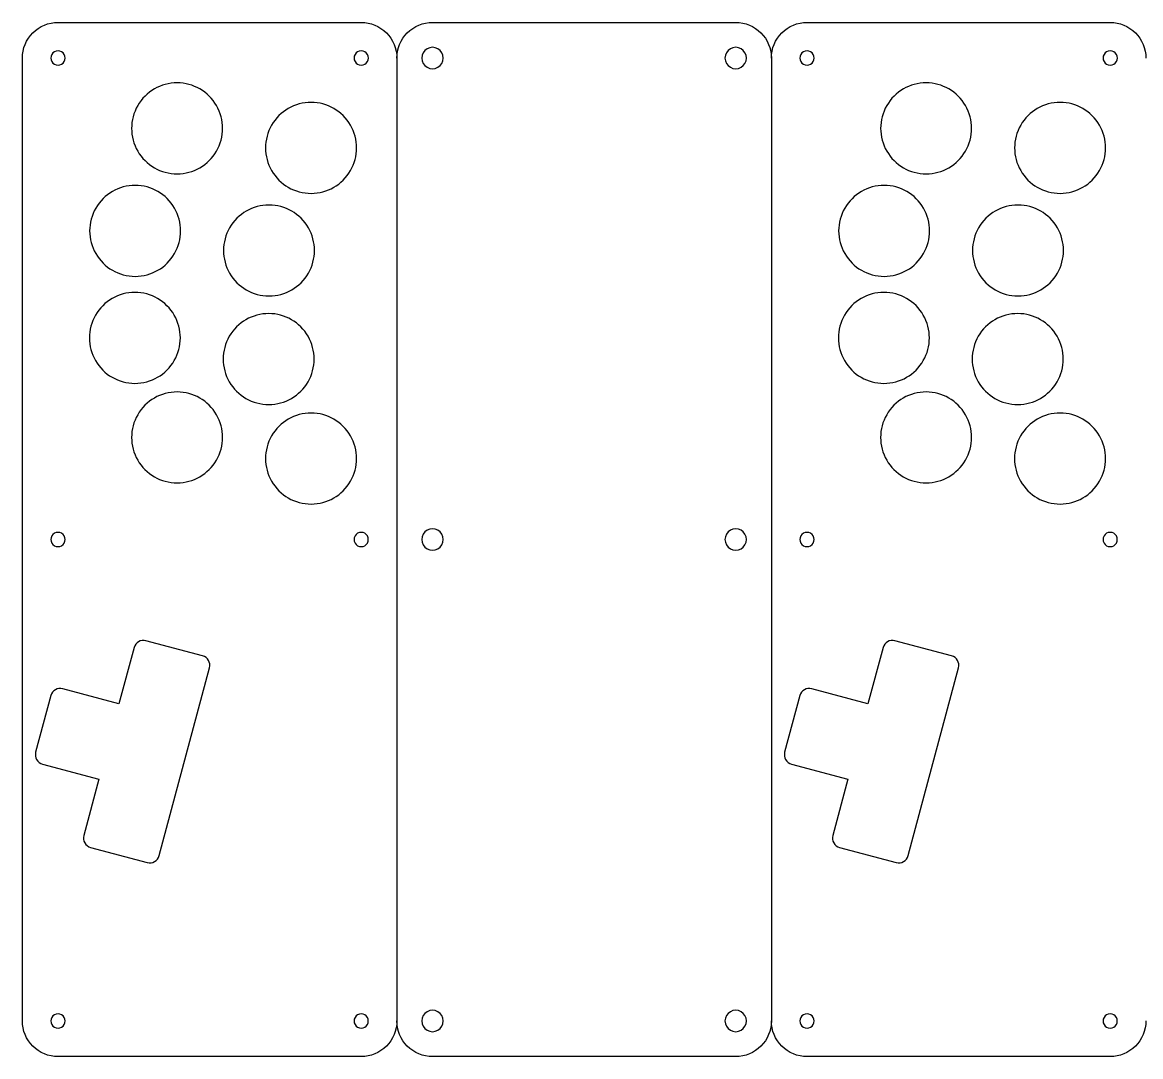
# Model space of a CAD drawing. Header units: millimetres. Extents: x 0 to 710, y 69 to 384.
# Drawn here: x 0 to 313.5, y 94 to 384 of the extents above; entities that cross this region are included whole.
import ezdxf

# ---------------------------------------------------------------- set-up
doc = ezdxf.new("R2010")
doc.units = ezdxf.units.MM
doc.layers.get('0').update_dxf_attribs({"linetype": 'CONTINUOUS'})

msp = doc.modelspace()

# ---------------------------------------------------------------- linework, layer by layer
for p, q in [((9.99977, 384.00023), (94.999752, 384.00023)), ((115.00002, 384), (200, 384)), ((219.99978, 383.999999), (304.999756, 383.999999)), ((-0.00024, 104.00023), (-0.00024, 374.00022)), ((105.00001, 373.99999), (105.00001, 104)), ((210.00001, 373.99999), (210.00001, 104)), ((50.527692, 206.37488), (34.662352, 210.62598)), ((260.527696, 206.37465), (244.662356, 210.62575)), ((31.309622, 208.69028), (27.087642, 192.93362)), ((241.309626, 208.69005), (237.087646, 192.93339)), ((38.351272, 150.35504), (52.463382, 203.02214)), ((248.351276, 150.35481), (262.463386, 203.02191)), ((7.97822, 195.2199), (3.72713, 179.35456)), ((27.087642, 192.93362), (11.33096, 197.1556)), ((217.97823, 195.21967), (213.72714, 179.35433)), ((237.087646, 192.93339), (221.33097, 197.15537)), ((5.66282, 176.00182), (21.419502, 171.77984)), ((215.66283, 176.00159), (231.419506, 171.77961)), ((21.419502, 171.77984), (17.197522, 156.02317)), ((231.419506, 171.77961), (227.197526, 156.02294)), ((19.133212, 152.67044), (34.998552, 148.41933)), ((229.133216, 152.67021), (244.998556, 148.4191)), ((94.999752, 94.00023), (9.99977, 94.00023)), ((200, 94), (115.00002, 94)), ((304.999756, 94), (219.99978, 94))]:
    msp.add_line(p, q)
for points in [[(2.928692, 381.071298), (4.804058, 382.946664), (7.347602, 384.000233), (9.99977, 384.00023)], [(94.999752, 384.00023), (97.65192, 384.000233), (100.195464, 382.946664), (102.07083, 381.071298)], [(107.928942, 381.071068), (109.804308, 382.946434), (112.347852, 384.000003), (115.00002, 384)], [(200, 384), (202.652168, 384.000003), (205.195712, 382.946434), (207.071078, 381.071068)], [(212.928702, 381.071067), (214.804068, 382.946433), (217.347612, 384.000002), (219.99978, 383.999999)], [(304.999756, 383.999999), (307.651924, 384.000002), (310.195468, 382.946433), (312.070834, 381.071067)], [(-0.00024, 374.00022), (-0.000243, 376.652388), (1.053326, 379.195932), (2.928692, 381.071298)], [(102.07083, 381.071298), (103.946196, 379.195932), (104.999765, 376.652388), (104.999763, 374.00022)], [(105.00001, 373.99999), (105.000007, 376.652158), (106.053576, 379.195702), (107.928942, 381.071068)], [(207.071078, 381.071068), (208.946444, 379.195702), (210.000013, 376.652158), (210.00001, 373.99999)], [(209.99977, 373.999989), (209.999767, 376.652157), (211.053336, 379.195701), (212.928702, 381.071067)], [(312.070834, 381.071067), (313.946201, 379.195701), (314.999769, 376.652157), (314.999767, 373.999989)], [(115.00002, 377), (113.928221, 377), (112.937839, 376.428202), (112.401939, 375.499998)], [(117.598101, 375.499998), (117.062201, 376.428202), (116.071819, 377), (115.00002, 377)], [(200, 377), (198.928201, 377), (197.937819, 376.428202), (197.401919, 375.499998)], [(202.598081, 375.499998), (202.062181, 376.428202), (201.071799, 377), (200, 377)], [(8.263956, 375.001539), (7.905686, 374.382074), (7.905686, 373.618396), (8.263956, 372.998931)], [(9.99977, 376.00023), (9.284165, 376.001846), (8.622226, 375.621003), (8.263956, 375.001539)], [(11.735584, 375.001539), (11.377314, 375.621003), (10.715375, 376.001846), (9.99977, 376.00023)], [(11.735584, 372.998931), (12.093854, 373.618396), (12.093854, 374.382074), (11.735584, 375.001539)], [(93.263938, 375.001539), (92.905668, 374.382074), (92.905668, 373.618396), (93.263938, 372.998931)], [(94.999752, 376.00023), (94.284147, 376.001846), (93.622208, 375.621003), (93.263938, 375.001539)], [(96.735566, 375.001539), (96.377296, 375.621003), (95.715357, 376.001846), (94.999752, 376.00023)], [(96.735566, 372.998931), (97.093836, 373.618396), (97.093836, 374.382074), (96.735566, 375.001539)], [(112.401939, 375.499998), (111.86604, 374.571793), (111.86604, 373.428197), (112.401939, 372.499992)], [(117.598101, 372.499992), (118.134, 373.428197), (118.134, 374.571793), (117.598101, 375.499998)], [(197.401919, 375.499998), (196.86602, 374.571793), (196.86602, 373.428197), (197.401919, 372.499992)], [(202.598081, 372.499992), (203.13398, 373.428197), (203.13398, 374.571793), (202.598081, 375.499998)], [(218.263966, 375.001308), (217.905696, 374.381843), (217.905696, 373.618165), (218.263966, 372.9987)], [(219.99978, 375.999999), (219.284175, 376.001615), (218.622236, 375.620772), (218.263966, 375.001308)], [(221.735594, 375.001308), (221.377324, 375.620772), (220.715385, 376.001615), (219.99978, 375.999999)], [(221.735594, 372.9987), (222.093864, 373.618165), (222.093864, 374.381843), (221.735594, 375.001308)], [(303.263942, 375.001308), (302.905672, 374.381843), (302.905672, 373.618165), (303.263942, 372.9987)], [(304.999756, 375.999999), (304.284151, 376.001615), (303.622212, 375.620772), (303.263942, 375.001308)], [(306.73557, 375.001308), (306.3773, 375.620772), (305.715361, 376.001615), (304.999756, 375.999999)], [(306.73557, 372.9987), (307.09384, 373.618165), (307.09384, 374.381843), (306.73557, 375.001308)], [(8.263956, 372.998931), (8.622226, 372.379467), (9.284165, 371.998624), (9.99977, 372.00024)], [(9.99977, 372.00024), (10.715375, 371.998624), (11.377314, 372.379467), (11.735584, 372.998931)], [(93.263938, 372.998931), (93.622208, 372.379467), (94.284147, 371.998624), (94.999752, 372.00024)], [(94.999752, 372.00024), (95.715357, 371.998624), (96.377296, 372.379467), (96.735566, 372.998931)], [(112.401939, 372.499992), (112.937839, 371.571788), (113.928221, 370.99999), (115.00002, 370.99999)], [(115.00002, 370.99999), (116.071819, 370.99999), (117.062201, 371.571788), (117.598101, 372.499992)], [(197.401919, 372.499992), (197.937819, 371.571788), (198.928201, 370.99999), (200, 370.99999)], [(200, 370.99999), (201.071799, 370.99999), (202.062181, 371.571788), (202.598081, 372.499992)], [(218.263966, 372.9987), (218.622236, 372.379236), (219.284175, 371.998393), (219.99978, 372.000009)], [(219.99978, 372.000009), (220.715385, 371.998393), (221.377324, 372.379236), (221.735594, 372.9987)], [(303.263942, 372.9987), (303.622212, 372.379236), (304.284151, 371.998393), (304.999756, 372.000009)], [(304.999756, 372.000009), (305.715361, 371.998393), (306.3773, 372.379236), (306.73557, 372.9987)], [(43.390422, 367.03197), (38.832596, 367.036006), (34.619264, 364.606753), (32.339185, 360.660232)], [(54.441659, 360.660232), (52.16158, 364.606753), (47.948248, 367.036006), (43.390422, 367.03197)], [(253.390426, 367.031739), (248.835288, 367.031739), (244.626167, 364.601602), (242.348598, 360.656736)], [(264.432254, 360.656736), (262.154685, 364.601602), (257.945564, 367.031739), (253.390426, 367.031739)], [(32.339185, 360.660232), (30.059106, 356.71371), (30.059106, 351.85023), (32.339185, 347.903708)], [(54.441659, 347.903708), (56.721738, 351.85023), (56.721738, 356.71371), (54.441659, 360.660232)], [(80.941252, 361.55316), (76.383428, 361.557196), (72.170097, 359.127944), (69.890019, 355.181424)], [(91.992485, 355.181424), (89.712407, 359.127944), (85.499076, 361.557196), (80.941252, 361.55316)], [(242.348598, 360.656736), (240.071029, 356.711871), (240.071029, 351.851597), (242.348598, 347.906731)], [(264.432254, 347.906731), (266.709823, 351.851597), (266.709823, 356.711871), (264.432254, 360.656736)], [(290.941256, 361.552929), (286.38612, 361.552929), (282.177, 359.122793), (279.899432, 355.177929)], [(301.98308, 355.177929), (299.705512, 359.122793), (295.496392, 361.552929), (290.941256, 361.552929)], [(69.890019, 355.181424), (67.609941, 351.234904), (67.609941, 346.371426), (69.890019, 342.424906)], [(91.992485, 342.424906), (94.272563, 346.371426), (94.272563, 351.234904), (91.992485, 355.181424)], [(279.899432, 355.177929), (277.621864, 351.233065), (277.621864, 346.372793), (279.899432, 342.427929)], [(301.98308, 342.427929), (304.260648, 346.372793), (304.260648, 351.233065), (301.98308, 355.177929)], [(32.339185, 347.903708), (34.619264, 343.957187), (38.832596, 341.527934), (43.390422, 341.53197)], [(43.390422, 341.53197), (47.948248, 341.527934), (52.16158, 343.957187), (54.441659, 347.903708)], [(242.348598, 347.906731), (244.626167, 343.961866), (248.835288, 341.531729), (253.390426, 341.531729)], [(253.390426, 341.531729), (257.945564, 341.531729), (262.154685, 343.961866), (264.432254, 347.906731)], [(69.890019, 342.424906), (72.170097, 338.478386), (76.383428, 336.049134), (80.941252, 336.05317)], [(80.941252, 336.05317), (85.499076, 336.049134), (89.712407, 338.478386), (91.992485, 342.424906)], [(279.899432, 342.427929), (282.177, 338.483065), (286.38612, 336.052929), (290.941256, 336.052929)], [(290.941256, 336.052929), (295.496392, 336.052929), (299.705512, 338.483065), (301.98308, 342.427929)], [(31.617892, 338.28152), (27.062756, 338.28152), (22.853636, 335.851384), (20.576068, 331.90652)], [(42.659716, 331.90652), (40.382148, 335.851384), (36.173028, 338.28152), (31.617892, 338.28152)], [(241.617896, 338.281279), (237.06276, 338.281279), (232.85364, 335.851143), (230.576072, 331.906279)], [(252.65972, 331.906279), (250.382152, 335.851143), (246.173032, 338.281279), (241.617896, 338.281279)], [(69.145362, 332.78355), (64.589023, 332.785355), (60.37802, 330.355613), (58.099329, 326.410008)], [(80.191395, 326.410008), (77.912704, 330.355613), (73.701701, 332.785355), (69.145362, 332.78355)], [(279.145366, 332.783309), (274.589027, 332.785114), (270.378024, 330.355372), (268.099333, 326.409767)], [(290.191399, 326.409767), (287.912708, 330.355372), (283.701705, 332.785114), (279.145366, 332.783309)], [(20.576068, 331.90652), (18.2985, 327.961656), (18.2985, 323.101384), (20.576068, 319.15652)], [(42.659716, 319.15652), (44.937284, 323.101384), (44.937284, 327.961656), (42.659716, 331.90652)], [(230.576072, 331.906279), (228.298504, 327.961415), (228.298504, 323.101143), (230.576072, 319.156279)], [(252.65972, 319.156279), (254.937288, 323.101143), (254.937288, 327.961415), (252.65972, 331.906279)], [(58.099329, 326.410008), (55.820639, 322.464403), (55.820639, 317.602697), (58.099329, 313.657092)], [(80.191395, 313.657092), (82.470085, 317.602697), (82.470085, 322.464403), (80.191395, 326.410008)], [(268.099333, 326.409767), (265.820643, 322.464162), (265.820643, 317.602456), (268.099333, 313.656851)], [(290.191399, 313.656851), (292.470089, 317.602456), (292.470089, 322.464162), (290.191399, 326.409767)], [(20.576068, 319.15652), (22.853636, 315.211656), (27.062756, 312.78152), (31.617892, 312.78152)], [(31.617892, 312.78152), (36.173028, 312.78152), (40.382148, 315.211656), (42.659716, 319.15652)], [(230.576072, 319.156279), (232.85364, 315.211415), (237.06276, 312.781279), (241.617896, 312.781279)], [(241.617896, 312.781279), (246.173032, 312.781279), (250.382152, 315.211415), (252.65972, 319.156279)], [(58.099329, 313.657092), (60.37802, 309.711487), (64.589023, 307.281745), (69.145362, 307.28355)], [(69.145362, 307.28355), (73.701701, 307.281745), (77.912704, 309.711487), (80.191395, 313.657092)], [(268.099333, 313.656851), (270.378024, 309.711246), (274.589027, 307.281504), (279.145366, 307.283309)], [(279.145366, 307.283309), (283.701705, 307.281504), (287.912708, 309.711246), (290.191399, 313.656851)], [(31.552142, 308.27793), (26.997006, 308.27793), (22.787886, 305.847794), (20.510318, 301.90293)], [(42.593966, 301.90293), (40.316398, 305.847794), (36.107278, 308.27793), (31.552142, 308.27793)], [(241.552146, 308.277689), (236.994191, 308.281923), (232.780654, 305.852714), (230.500454, 301.906113)], [(252.603838, 301.906113), (250.323638, 305.852714), (246.110101, 308.281923), (241.552146, 308.277689)], [(20.510318, 301.90293), (18.23275, 297.958066), (18.23275, 293.097794), (20.510318, 289.15293)], [(42.593966, 289.15293), (44.871534, 293.097794), (44.871534, 297.958066), (42.593966, 301.90293)], [(69.067232, 302.343096), (64.512095, 302.343094), (60.302976, 299.912958), (58.025407, 295.968093)], [(80.109057, 295.968095), (77.831488, 299.91296), (73.622369, 302.343096), (69.067232, 302.343096)], [(230.500454, 301.906113), (228.220253, 297.959512), (228.220253, 293.095877), (230.500454, 289.149276)], [(252.603838, 289.149276), (254.884039, 293.095877), (254.884039, 297.959512), (252.603838, 301.906113)], [(279.067236, 302.342859), (274.510627, 302.345069), (270.2992, 299.915417), (268.020257, 295.969645)], [(290.114215, 295.969645), (287.835272, 299.915417), (283.623845, 302.345069), (279.067236, 302.342859)], [(58.025407, 295.968093), (55.747839, 292.023229), (55.747839, 287.162957), (58.025407, 283.218092)], [(80.109057, 283.218094), (82.386625, 287.162959), (82.386625, 292.023231), (80.109057, 295.968095)], [(268.020257, 295.969645), (265.741315, 292.023874), (265.741315, 287.161845), (268.020257, 283.216074)], [(290.114215, 283.216074), (292.393157, 287.161845), (292.393157, 292.023874), (290.114215, 295.969645)], [(20.510318, 289.15293), (22.787886, 285.208066), (26.997006, 282.77793), (31.552142, 282.77793)], [(31.552142, 282.77793), (36.107278, 282.77793), (40.316398, 285.208066), (42.593966, 289.15293)], [(230.500454, 289.149276), (232.780654, 285.202675), (236.994191, 282.773466), (241.552146, 282.7777)], [(241.552146, 282.7777), (246.110101, 282.773466), (250.323638, 285.202675), (252.603838, 289.149276)], [(58.025407, 283.218092), (60.302976, 279.273228), (64.512095, 276.843092), (69.067232, 276.843092)], [(69.067232, 276.84309), (73.622369, 276.843094), (77.831488, 279.27323), (80.109057, 283.218094)], [(268.020257, 283.216074), (270.2992, 279.270302), (274.510627, 276.84065), (279.067236, 276.84286)], [(279.067236, 276.84286), (283.623845, 276.84065), (287.835272, 279.270302), (290.114215, 283.216074)], [(43.375582, 280.37385), (38.820446, 280.37385), (34.611326, 277.943714), (32.333758, 273.99885)], [(54.417406, 273.99885), (52.139838, 277.943714), (47.930718, 280.37385), (43.375582, 280.37385)], [(253.375586, 280.37362), (248.82045, 280.37362), (244.61133, 277.943484), (242.333762, 273.99862)], [(264.41741, 273.99862), (262.139842, 277.943484), (257.930722, 280.37362), (253.375586, 280.37362)], [(32.333758, 273.99885), (30.05619, 270.053986), (30.05619, 265.193714), (32.333758, 261.24885)], [(54.417406, 261.24885), (56.694974, 265.193714), (56.694974, 270.053986), (54.417406, 273.99885)], [(80.941412, 274.44252), (76.384598, 274.445072), (72.172836, 272.015507), (69.893692, 268.069615)], [(91.989132, 268.069615), (89.709988, 272.015507), (85.498226, 274.445072), (80.941412, 274.44252)], [(242.333762, 273.99862), (240.056194, 270.053756), (240.056194, 265.193484), (242.333762, 261.24862)], [(264.41741, 261.24862), (266.694978, 265.193484), (266.694978, 270.053756), (264.41741, 273.99862)], [(290.941416, 274.44229), (286.384602, 274.444842), (282.17284, 272.015277), (279.893696, 268.069385)], [(301.989136, 268.069385), (299.709992, 272.015277), (295.49823, 274.444842), (290.941416, 274.44229)], [(69.893692, 268.069615), (67.614548, 264.123723), (67.614548, 259.261447), (69.893692, 255.315555)], [(91.989132, 255.315555), (94.268276, 259.261447), (94.268276, 264.123723), (91.989132, 268.069615)], [(279.893696, 268.069385), (277.614552, 264.123493), (277.614552, 259.261217), (279.893696, 255.315325)], [(301.989136, 255.315325), (304.26828, 259.261217), (304.26828, 264.123493), (301.989136, 268.069385)], [(32.333758, 261.24885), (34.611326, 257.303986), (38.820446, 254.87385), (43.375582, 254.87385)], [(43.375582, 254.87385), (47.930718, 254.87385), (52.139838, 257.303986), (54.417406, 261.24885)], [(242.333762, 261.24862), (244.61133, 257.303756), (248.82045, 254.87362), (253.375586, 254.87362)], [(253.375586, 254.87362), (257.930722, 254.87362), (262.139842, 257.303756), (264.41741, 261.24862)], [(69.893692, 255.315555), (72.172836, 251.369663), (76.384598, 248.940098), (80.941412, 248.94265)], [(80.941412, 248.94265), (85.498226, 248.940098), (89.709988, 251.369663), (91.989132, 255.315555)], [(279.893696, 255.315325), (282.17284, 251.369433), (286.384602, 248.939868), (290.941416, 248.94242)], [(290.941416, 248.94242), (295.49823, 248.939868), (299.709992, 251.369433), (301.989136, 255.315325)], [(115.00002, 242), (113.927771, 242.000678), (112.936682, 241.42903), (112.400362, 240.500548)], [(117.599678, 240.500548), (117.063358, 241.42903), (116.072269, 242.000678), (115.00002, 242)], [(200, 242), (198.927751, 242.000678), (197.936662, 241.42903), (197.400342, 240.500548)], [(202.599658, 240.500548), (202.063338, 241.42903), (201.072249, 242.000678), (200, 242)], [(8.267719, 240.00023), (7.910454, 239.381428), (7.910454, 238.619032), (8.267719, 238.00023)], [(9.99977, 241.00023), (9.285239, 241.00023), (8.624985, 240.619032), (8.267719, 240.00023)], [(11.731821, 240.00023), (11.374555, 240.619032), (10.714301, 241.00023), (9.99977, 241.00023)], [(11.731821, 238.00023), (12.089086, 238.619032), (12.089086, 239.381428), (11.731821, 240.00023)], [(93.267701, 240.00023), (92.910436, 239.381428), (92.910436, 238.619032), (93.267701, 238.00023)], [(94.999752, 241.00023), (94.285221, 241.00023), (93.624967, 240.619032), (93.267701, 240.00023)], [(96.731803, 240.00023), (96.374537, 240.619032), (95.714283, 241.00023), (94.999752, 241.00023)], [(96.731803, 238.00023), (97.089068, 238.619032), (97.089068, 239.381428), (96.731803, 240.00023)], [(112.400362, 240.500548), (111.864042, 239.572066), (111.864042, 238.427934), (112.400362, 237.499452)], [(117.599678, 237.499452), (118.135998, 238.427934), (118.135998, 239.572066), (117.599678, 240.500548)], [(197.400342, 240.500548), (196.864022, 239.572066), (196.864022, 238.427934), (197.400342, 237.499452)], [(202.599658, 237.499452), (203.135978, 238.427934), (203.135978, 239.572066), (202.599658, 240.500548)], [(218.267729, 240), (217.910464, 239.381198), (217.910464, 238.618802), (218.267729, 238)], [(219.99978, 241), (219.285249, 241), (218.624995, 240.618802), (218.267729, 240)], [(221.731831, 240), (221.374565, 240.618802), (220.714311, 241), (219.99978, 241)], [(221.731831, 238), (222.089096, 238.618802), (222.089096, 239.381198), (221.731831, 240)], [(303.267705, 240), (302.91044, 239.381198), (302.91044, 238.618802), (303.267705, 238)], [(304.999756, 241), (304.285225, 241), (303.624971, 240.618802), (303.267705, 240)], [(306.731807, 240), (306.374541, 240.618802), (305.714287, 241), (304.999756, 241)], [(306.731807, 238), (307.089072, 238.618802), (307.089072, 239.381198), (306.731807, 240)], [(8.267719, 238.00023), (8.624985, 237.381428), (9.285239, 237.00023), (9.99977, 237.00023)], [(9.99977, 237.00023), (10.714301, 237.00023), (11.374555, 237.381428), (11.731821, 238.00023)], [(93.267701, 238.00023), (93.624967, 237.381428), (94.285221, 237.00023), (94.999752, 237.00023)], [(94.999752, 237.00023), (95.714283, 237.00023), (96.374537, 237.381428), (96.731803, 238.00023)], [(112.400362, 237.499452), (112.936682, 236.57097), (113.927771, 235.999322), (115.00002, 236)], [(115.00002, 236), (116.072269, 235.999322), (117.063358, 236.57097), (117.599678, 237.499452)], [(197.400342, 237.499452), (197.936662, 236.57097), (198.927751, 235.999322), (200, 236)], [(200, 236), (201.072249, 235.999322), (202.063338, 236.57097), (202.599658, 237.499452)], [(218.267729, 238), (218.624995, 237.381198), (219.285249, 237), (219.99978, 237)], [(219.99978, 237), (220.714311, 237), (221.374565, 237.381198), (221.731831, 238)], [(303.267705, 238), (303.624971, 237.381198), (304.285225, 237), (304.999756, 237)], [(304.999756, 237), (305.714287, 237), (306.374541, 237.381198), (306.731807, 238)], [(34.662352, 210.62598), (33.201993, 211.017278), (31.700927, 210.150637), (31.309622, 208.69028)], [(244.662356, 210.62575), (243.201997, 211.017048), (241.700931, 210.150407), (241.309626, 208.69005)], [(52.463382, 203.02214), (52.854687, 204.482499), (51.98805, 205.98357), (50.527692, 206.37488)], [(262.463386, 203.02191), (262.854691, 204.482269), (261.988054, 205.98334), (260.527696, 206.37465)], [(11.33096, 197.1556), (9.870598, 197.546904), (8.369525, 196.680262), (7.97822, 195.2199)], [(221.33097, 197.15537), (219.870608, 197.546674), (218.369535, 196.680032), (217.97823, 195.21967)], [(3.72713, 179.35456), (3.335825, 177.894201), (4.202462, 176.39313), (5.66282, 176.00182)], [(213.72714, 179.35433), (213.335835, 177.893971), (214.202472, 176.3929), (215.66283, 176.00159)], [(17.197522, 156.02317), (16.806224, 154.562814), (17.672859, 153.06175), (19.133212, 152.67044)], [(227.197526, 156.02294), (226.806228, 154.562584), (227.672863, 153.06152), (229.133216, 152.67021)], [(34.998552, 148.41933), (36.458911, 148.028039), (37.959971, 148.894684), (38.351272, 150.35504)], [(244.998556, 148.4191), (246.458915, 148.027809), (247.959975, 148.894454), (248.351276, 150.35481)], [(115.00002, 107), (113.928223, 107), (112.937842, 106.428203), (112.401944, 105.5)], [(117.598096, 105.5), (117.062198, 106.428203), (116.071817, 107), (115.00002, 107)], [(200, 107), (198.928203, 107), (197.937822, 106.428203), (197.401924, 105.5)], [(202.598076, 105.5), (202.062178, 106.428203), (201.071797, 107), (200, 107)], [(2.928696, 96.929159), (1.05333, 98.804523), (-0.00024, 101.348063), (-0.00024, 104.00023)], [(8.267192, 105.000413), (7.909786, 104.381518), (7.909786, 103.618942), (8.267192, 103.000047)], [(9.99977, 106.00023), (9.285088, 106.000456), (8.624598, 105.619308), (8.267192, 105.000413)], [(11.732348, 105.000413), (11.374942, 105.619308), (10.714452, 106.000456), (9.99977, 106.00023)], [(11.732348, 103.000047), (12.089754, 103.618942), (12.089754, 104.381518), (11.732348, 105.000413)], [(93.267174, 105.000413), (92.909768, 104.381518), (92.909768, 103.618942), (93.267174, 103.000047)], [(94.999752, 106.00023), (94.28507, 106.000456), (93.62458, 105.619308), (93.267174, 105.000413)], [(96.73233, 105.000413), (96.374924, 105.619308), (95.714434, 106.000456), (94.999752, 106.00023)], [(96.73233, 103.000047), (97.089736, 103.618942), (97.089736, 104.381518), (96.73233, 105.000413)], [(104.999763, 104.00023), (104.999763, 101.348063), (103.946193, 98.804523), (102.070827, 96.929158)], [(107.928945, 96.928928), (106.053579, 98.804292), (105.00001, 101.347833), (105.00001, 104)], [(112.401944, 105.5), (111.866045, 104.571797), (111.866045, 103.428203), (112.401944, 102.5)], [(117.598096, 102.5), (118.133995, 103.428203), (118.133995, 104.571797), (117.598096, 105.5)], [(197.401924, 105.5), (196.866025, 104.571797), (196.866025, 103.428203), (197.401924, 102.5)], [(202.598076, 102.5), (203.133975, 103.428203), (203.133975, 104.571797), (202.598076, 105.5)], [(210.00001, 104), (210.00001, 101.347833), (208.94644, 98.804293), (207.071074, 96.928929)], [(212.928706, 96.928929), (211.05334, 98.804293), (209.99977, 101.347833), (209.99977, 104)], [(218.267202, 105.000183), (217.909796, 104.381288), (217.909796, 103.618712), (218.267202, 102.999817)], [(219.99978, 106), (219.285098, 106.000226), (218.624608, 105.619078), (218.267202, 105.000183)], [(221.732358, 105.000183), (221.374952, 105.619078), (220.714462, 106.000226), (219.99978, 106)], [(221.732358, 102.999817), (222.089764, 103.618712), (222.089764, 104.381288), (221.732358, 105.000183)], [(303.267178, 105.000183), (302.909772, 104.381288), (302.909772, 103.618712), (303.267178, 102.999817)], [(304.999756, 106), (304.285074, 106.000226), (303.624584, 105.619078), (303.267178, 105.000183)], [(306.732334, 105.000183), (306.374928, 105.619078), (305.714438, 106.000226), (304.999756, 106)], [(306.732334, 102.999817), (307.08974, 103.618712), (307.08974, 104.381288), (306.732334, 105.000183)], [(314.999767, 104), (314.999767, 101.347833), (313.946197, 98.804293), (312.070831, 96.928928)], [(8.267192, 103.000047), (8.624598, 102.381152), (9.285088, 102.000004), (9.99977, 102.00023)], [(9.99977, 102.00023), (10.714452, 102.000004), (11.374942, 102.381152), (11.732348, 103.000047)], [(93.267174, 103.000047), (93.62458, 102.381152), (94.28507, 102.000004), (94.999752, 102.00023)], [(94.999752, 102.00023), (95.714434, 102.000004), (96.374924, 102.381152), (96.73233, 103.000047)], [(112.401944, 102.5), (112.937842, 101.571797), (113.928223, 101), (115.00002, 101)], [(115.00002, 101), (116.071817, 101), (117.062198, 101.571797), (117.598096, 102.5)], [(197.401924, 102.5), (197.937822, 101.571797), (198.928203, 101), (200, 101)], [(200, 101), (201.071797, 101), (202.062178, 101.571797), (202.598076, 102.5)], [(218.267202, 102.999817), (218.624608, 102.380922), (219.285098, 101.999774), (219.99978, 102)], [(219.99978, 102), (220.714462, 101.999774), (221.374952, 102.380922), (221.732358, 102.999817)], [(303.267178, 102.999817), (303.624584, 102.380922), (304.285074, 101.999774), (304.999756, 102)], [(304.999756, 102), (305.714438, 101.999774), (306.374928, 102.380922), (306.732334, 102.999817)], [(9.99977, 94.00023), (7.347603, 94.000227), (4.804062, 95.053795), (2.928696, 96.929159)], [(102.070827, 96.929158), (100.195461, 95.053794), (97.651919, 94.000227), (94.999752, 94.00023)], [(115.00002, 94), (112.347853, 93.999997), (109.804311, 95.053564), (107.928945, 96.928928)], [(207.071074, 96.928929), (205.195708, 95.053565), (202.652167, 93.999997), (200, 94)], [(219.99978, 94), (217.347613, 93.999997), (214.804072, 95.053565), (212.928706, 96.928929)], [(312.070831, 96.928928), (310.195465, 95.053564), (307.651923, 93.999997), (304.999756, 94)]]:
    msp.add_open_spline(points, degree=3)

doc.saveas('drawing.dxf')
